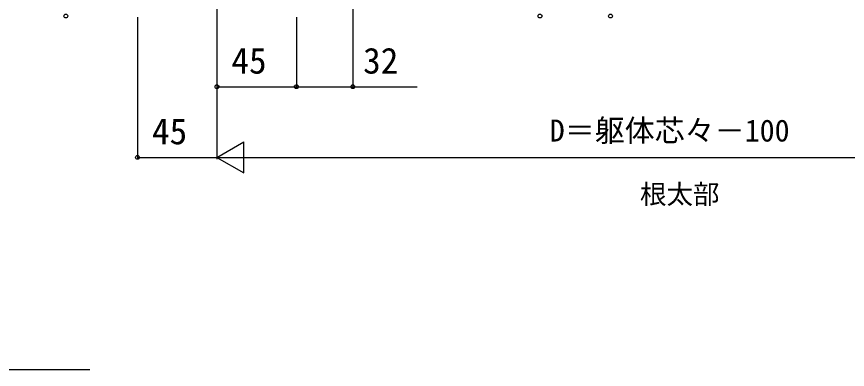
# Model space of a CAD drawing. Units: millimetres, scale not verified. Extents: x -875 to 875, y -1304 to 1298.
# Drawn here: x 106.1 to 576.8, y 71.3 to 270.9 of the extents above; entities that cross this region are included whole.
import ezdxf
from ezdxf.enums import TextEntityAlignment as Align

# ---------------------------------------------------------------- set-up
doc = ezdxf.new("R2010")
doc.units = ezdxf.units.MM
doc.header["$LTSCALE"] = 8
for name, color, linetype in [('0-1_USER1', 3, 'Continuous'), ('0-3_YKK_12', 2, 'Continuous'), ('0-5_YKK_D', 6, 'Continuous')]:
    doc.layers.add(name, color=color, linetype=linetype)
doc.styles.add('ＭＳ ゴシック', font='')
doc.styles.get('ＭＳ ゴシック').set_extended_font_data('MS Gothic')

msp = doc.modelspace()

# ---------------------------------------------------------------- linework, layer by layer
at = {"layer": '0-3_YKK_12'}
msp.add_line((219.6, 496.292), (219.6, 264.807), dxfattribs=at)
at = {"layer": '0-5_YKK_D'}
for p, q in [((296.6, 328.053), (296.6, 230.253)), ((174.6, 270.553), (174.6, 190.253)), ((264.6, 270.553), (264.6, 230.253)), ((264.6, 270.553), (264.6, 230.253)), ((219.6, 266.253), (219.6, 190.253)), ((219.6, 266.253), (219.6, 230.253)), ((219.6, 263.807), (219.6, 190.253)), ((219.6, 231.253), (264.6, 231.253)), ((219.6, 191.253), (234.755, 200.003)), ((234.755, 182.503), (234.755, 200.003)), ((174.6, 191.253), (219.6, 191.253)), ((219.6, 191.253), (234.755, 182.503)), ((219.6, 191.253), (249.911, 191.253)), ((237.1, 191.253), (781.5, 191.253))]:
    msp.add_line(p, q, dxfattribs=at)
for points in [[(264.6, 231.253), (296.6, 231.253), (333.036, 231.253)], [(-69.999, 71.253), (-29.999, 71.253), (147.596, 71.253)]]:
    msp.add_lwpolyline(points, dxfattribs=at)
for centre in [(133.949, 271.253), (402.6, 271.253), (442.6, 271.253), (219.6, 231.253), (264.6, 231.253), (264.6, 231.253), (296.6, 231.253), (174.6, 191.253)]:
    msp.add_circle(centre, 1.075, dxfattribs=at)

# ---------------------------------------------------------------- texts
at = {"layer": '0-1_USER1', "style": 'ＭＳ ゴシック'}
msp.add_text('根太部', height=11, dxfattribs=at).set_placement((459.318, 161.611), align=Align.BOTTOM_LEFT)
at = {"layer": '0-5_YKK_D', "style": 'ＭＳ ゴシック'}
for s, height, p in [('45', 14.66, (227.782, 234.253)), ('32', 14.66, (302.423, 234.253)), ('45', 14.66, (182.782, 194.253)), ('D＝躯体芯々－100', 12.46, (408.169, 196.475))]:
    msp.add_text(s, height=height, dxfattribs=at).set_placement(p, align=Align.BOTTOM_LEFT)

doc.saveas('drawing.dxf')
